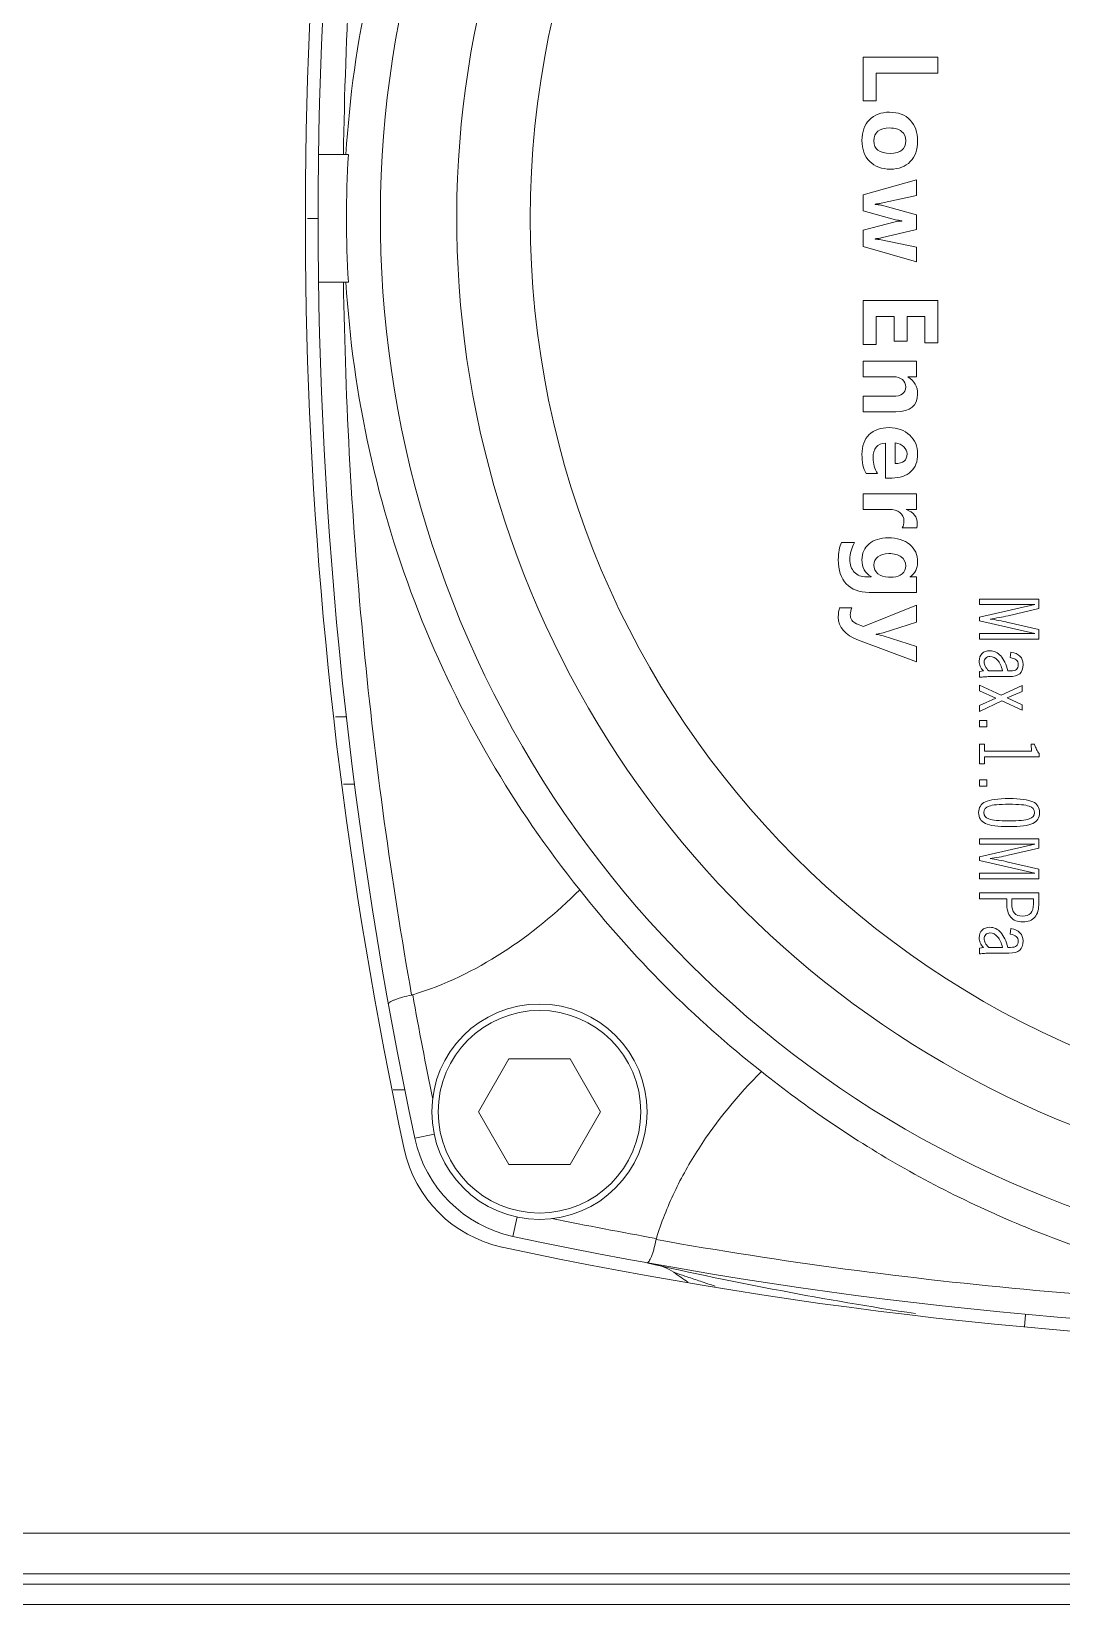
# Model space of a CAD drawing. Header units: millimetres. Extents: x 206 to 1899, y -454 to 296.
# Drawn here: x 1431.131 to 1433.657, y -414.67 to -410.812 of the extents above; entities that cross this region are included whole.
import ezdxf

# ---------------------------------------------------------------- set-up
doc = ezdxf.new("R2010")
doc.units = ezdxf.units.MM
doc.layers.add('细实线', color=7, linetype='Continuous', lineweight=15)

msp = doc.modelspace()

# ---------------------------------------------------------------- linework, layer by layer
at = {"layer": '细实线', "linetype": 'Continuous', "lineweight": 9}
for p, q in [((1433.1709, -410.8753), (1433.1709, -410.9825)), ((1433.3535, -410.8753), (1433.1709, -410.8753)), ((1433.3535, -410.9142), (1433.3535, -410.8753)), ((1433.2027, -410.9825), (1433.2027, -410.9142)), ((1433.2027, -410.9142), (1433.3535, -410.9142)), ((1433.1709, -410.9825), (1433.2027, -410.9825)), ((1431.8347, -411.1142), (1431.908, -411.1142)), ((1433.1709, -411.2127), (1433.3013, -411.1756)), ((1433.3013, -411.2145), (1433.3013, -411.1756)), ((1433.1709, -411.2127), (1433.1709, -411.2522)), ((1433.3013, -411.2145), (1433.2148, -411.2335)), ((1433.2497, -411.2738), (1433.1709, -411.2522)), ((1433.2005, -411.2362), (1433.2005, -411.2353)), ((1433.2153, -411.2384), (1433.3013, -411.2617)), ((1433.3013, -411.2978), (1433.3013, -411.2617)), ((1431.8074, -411.2705), (1431.8336, -411.2705)), ((1433.1709, -411.2992), (1433.2492, -411.2792)), ((1433.1709, -411.2992), (1433.1709, -411.3392)), ((1433.3013, -411.2978), (1433.2146, -411.3186)), ((1433.2653, -411.2762), (1433.2653, -411.2771)), ((1433.3013, -411.3769), (1433.1709, -411.3392)), ((1433.2003, -411.3214), (1433.2003, -411.3204)), ((1433.2146, -411.3234), (1433.3013, -411.3415)), ((1433.3013, -411.3769), (1433.3013, -411.3415)), ((1431.8347, -411.4267), (1431.908, -411.4267)), ((1433.1709, -411.4721), (1433.1709, -411.5802)), ((1433.3535, -411.4721), (1433.1709, -411.4721)), ((1433.3535, -411.5759), (1433.3535, -411.4721)), ((1433.2027, -411.5802), (1433.2027, -411.511)), ((1433.2027, -411.511), (1433.247, -411.511)), ((1433.247, -411.511), (1433.247, -411.5713)), ((1433.2787, -411.5713), (1433.2787, -411.511)), ((1433.2787, -411.511), (1433.3217, -411.511)), ((1433.3217, -411.511), (1433.3217, -411.5759)), ((1433.247, -411.5713), (1433.2787, -411.5713)), ((1433.3217, -411.5759), (1433.3535, -411.5759)), ((1433.1709, -411.5802), (1433.2027, -411.5802)), ((1433.1709, -411.6207), (1433.1709, -411.6588)), ((1433.3013, -411.6207), (1433.1709, -411.6207)), ((1433.3013, -411.6588), (1433.3013, -411.6207)), ((1433.1709, -411.6588), (1433.2453, -411.6588)), ((1433.2802, -411.6588), (1433.3013, -411.6588)), ((1433.1709, -411.7068), (1433.1709, -411.7446)), ((1433.2437, -411.7068), (1433.1709, -411.7068)), ((1433.1709, -411.7446), (1433.2507, -411.7446)), ((1433.2254, -411.8215), (1433.2254, -411.9073)), ((1433.2492, -411.8718), (1433.2492, -411.8213)), ((1433.1778, -411.8961), (1433.2057, -411.8961)), ((1433.2254, -411.9073), (1433.2415, -411.9073)), ((1433.1709, -411.9464), (1433.1709, -411.9844)), ((1433.3013, -411.9464), (1433.1709, -411.9464)), ((1433.3013, -411.9845), (1433.3013, -411.9464)), ((1433.1709, -411.9844), (1433.2336, -411.9844)), ((1433.2765, -411.9844), (1433.3013, -411.9844)), ((1433.2667, -412.0295), (1433.302, -412.0295)), ((1433.1498, -412.0656), (1433.1173, -412.0656)), ((1433.1903, -412.1499), (1433.1792, -412.1499)), ((1433.2445, -412.1503), (1433.233, -412.1503)), ((1433.3013, -412.1499), (1433.2854, -412.1499)), ((1433.3013, -412.1879), (1433.3013, -412.1499)), ((1433.1853, -412.1879), (1433.3013, -412.1879)), ((1433.1433, -412.2258), (1433.1128, -412.2258)), ((1433.1712, -412.2718), (1433.3013, -412.219)), ((1433.3013, -412.2613), (1433.3013, -412.219)), ((1433.4564, -412.2045), (1433.4564, -412.2175)), ((1433.6018, -412.2045), (1433.4564, -412.2045)), ((1433.4564, -412.2486), (1433.5915, -412.2175)), ((1433.4564, -412.2175), (1433.5915, -412.2175)), ((1433.6018, -412.2277), (1433.5262, -412.2451)), ((1433.6018, -412.2277), (1433.6018, -412.2045)), ((1433.1541, -412.2646), (1433.1712, -412.2718)), ((1433.3013, -412.2613), (1433.2196, -412.2867)), ((1433.4564, -412.2486), (1433.4564, -412.2578)), ((1433.5915, -412.2891), (1433.4564, -412.2578)), ((1433.526, -412.2615), (1433.6018, -412.2791)), ((1433.3013, -412.3585), (1433.1592, -412.3047)), ((1433.203, -412.2908), (1433.203, -412.2901)), ((1433.2194, -412.2947), (1433.3013, -412.3208)), ((1433.4564, -412.2891), (1433.4564, -412.3024)), ((1433.5915, -412.2891), (1433.4564, -412.2891)), ((1433.4564, -412.3024), (1433.6018, -412.3024)), ((1433.6018, -412.3024), (1433.6018, -412.2791)), ((1433.3013, -412.3585), (1433.3013, -412.3208)), ((1433.5312, -412.3478), (1433.5333, -412.3343)), ((1433.4564, -412.3821), (1433.4658, -412.3804)), ((1433.4564, -412.3821), (1433.4564, -412.3962)), ((1433.5125, -412.3804), (1433.4787, -412.3804)), ((1433.5324, -412.3804), (1433.5258, -412.3804)), ((1433.4564, -412.4157), (1433.4564, -412.429)), ((1433.4564, -412.4157), (1433.5093, -412.4398)), ((1433.4805, -412.3945), (1433.5281, -412.3945)), ((1433.5093, -412.4398), (1433.5608, -412.4163)), ((1433.5608, -412.4308), (1433.5608, -412.4163)), ((1433.4964, -412.4475), (1433.4564, -412.429)), ((1433.4564, -412.4653), (1433.4964, -412.4475)), ((1433.5111, -412.4539), (1433.4564, -412.4801)), ((1433.5608, -412.4766), (1433.5111, -412.4539)), ((1433.5608, -412.4308), (1433.5241, -412.4464)), ((1433.5241, -412.4464), (1433.5608, -412.4634)), ((1433.5608, -412.4766), (1433.5608, -412.4634)), ((1431.8763, -412.493), (1431.9028, -412.4929)), ((1431.8764, -412.4931), (1431.8963, -412.4929)), ((1431.8963, -412.4929), (1431.9028, -412.4929)), ((1433.4564, -412.4653), (1433.4564, -412.4801)), ((1433.4564, -412.5021), (1433.4564, -412.518)), ((1433.4743, -412.5021), (1433.4564, -412.5021)), ((1433.4743, -412.518), (1433.4743, -412.5021)), ((1433.4564, -412.518), (1433.4743, -412.518)), ((1433.4564, -412.5603), (1433.4564, -412.608)), ((1433.4684, -412.5603), (1433.4564, -412.5603)), ((1433.4684, -412.5776), (1433.4684, -412.5603)), ((1433.5838, -412.5776), (1433.4684, -412.5776)), ((1433.5827, -412.5603), (1433.5838, -412.5776)), ((1433.5909, -412.5603), (1433.5827, -412.5603)), ((1433.4564, -412.608), (1433.4684, -412.608)), ((1433.4684, -412.608), (1433.4684, -412.5915)), ((1433.4684, -412.5915), (1433.6022, -412.5915)), ((1433.6022, -412.5915), (1433.6022, -412.5834)), ((1431.8961, -412.658), (1431.9229, -412.658)), ((1433.4564, -412.6474), (1433.4564, -412.6633)), ((1433.4743, -412.6474), (1433.4564, -412.6474)), ((1433.4743, -412.6633), (1433.4743, -412.6474)), ((1433.4564, -412.6633), (1433.4743, -412.6633)), ((1433.4564, -412.7922), (1433.4564, -412.8052)), ((1433.6018, -412.7922), (1433.4564, -412.7922)), ((1433.4564, -412.8052), (1433.5915, -412.8052)), ((1433.4564, -412.8363), (1433.5915, -412.8052)), ((1433.6018, -412.8154), (1433.6018, -412.7922)), ((1433.4564, -412.8363), (1433.4564, -412.8455)), ((1433.5915, -412.8768), (1433.4564, -412.8455)), ((1433.526, -412.8492), (1433.6018, -412.8668)), ((1433.6018, -412.8154), (1433.5262, -412.8328)), ((1433.4564, -412.8768), (1433.4564, -412.8901)), ((1433.5915, -412.8768), (1433.4564, -412.8768)), ((1433.6018, -412.8901), (1433.6018, -412.8668)), ((1433.4564, -412.8901), (1433.6018, -412.8901)), ((1433.4564, -412.9248), (1433.4564, -412.9397)), ((1433.6018, -412.9248), (1433.4564, -412.9248)), ((1433.6018, -412.9491), (1433.6018, -412.9248)), ((1433.4564, -412.9397), (1433.5229, -412.9397)), ((1433.5229, -412.9397), (1433.5229, -412.9491)), ((1433.5352, -412.9524), (1433.5352, -412.9397)), ((1433.5352, -412.9397), (1433.5883, -412.9397)), ((1433.5883, -412.9397), (1433.5883, -412.9524)), ((1433.5312, -413.0261), (1433.5333, -413.0126)), ((1433.4564, -413.0604), (1433.4658, -413.0587)), ((1433.4564, -413.0604), (1433.4564, -413.0746)), ((1433.5125, -413.0587), (1433.4787, -413.0587)), ((1433.4805, -413.0728), (1433.5281, -413.0728)), ((1433.5324, -413.0587), (1433.5258, -413.0587)), ((1432.3018, -413.332), (1432.227, -413.4617)), ((1432.3018, -413.332), (1432.4516, -413.332)), ((1432.5265, -413.4617), (1432.4516, -413.332)), ((1432.0465, -413.408), (1432.0182, -413.408)), ((1432.227, -413.4617), (1432.3018, -413.5914)), ((1432.4516, -413.5914), (1432.5265, -413.4617)), ((1432.0711, -413.5268), (1432.1191, -413.5166)), ((1432.4516, -413.5914), (1432.3018, -413.5914)), ((1432.3117, -413.7674), (1432.3218, -413.7197)), ((1433.5689, -413.9587), (1433.5661, -413.9893)), ((1443.618, -414.4955), (1429.1867, -414.4955)), ((1429.1117, -414.6205), (1443.693, -414.6205)), ((1429.1367, -414.5955), (1443.668, -414.5955)), ((1400.2555, -414.6705), (1475.4055, -414.6705))]:
    msp.add_line(p, q, dxfattribs=at)
for centre, radius in [((1434.568, -411.2705), 2.2138), ((1432.3767, -413.4617), 0.2641), ((1432.3767, -413.4617), 0.2484)]:
    msp.add_circle(centre, radius, dxfattribs=at)
for centre, radius, start, end in [((1442.6726, -411.2705), 10.839, 167.985, 192.015), ((1434.568, -411.2705), 2.5816, 132.7355, 47.2645), ((1434.568, -411.2705), 2.3942, 132.7355, 47.2645), ((1442.6726, -411.2705), 10.8702, 170.90255, 192.125), ((1434.568, -411.2705), 2.6646, 176.6383, 183.3617), ((1433.2018, -411.2882), 0.0516, 74.8417, 76.567), ((1433.2643, -411.2178), 0.0579, 255.32, 256.0139), ((1433.3893, -411.6022), 0.6576, 278.099, 280.0633), ((1433.4017, -412.7915), 0.5444, 76.8036, 79.2576), ((1433.4256, -411.8124), 0.4442, 280.1895, 283.0913), ((1433.3893, -412.1899), 0.6576, 278.099, 280.0633), ((1433.4017, -413.3792), 0.5444, 76.8036, 79.2576), ((1433.4256, -412.4001), 0.4442, 280.1895, 283.0913), ((1434.568, -411.2705), 2.6629, 218.2048, 231.7952), ((1432.0585, -413.1514), 0.0247, 280.7422, 287.0259), ((1442.6726, -411.2705), 10.7765, 190.17966, 191.56523), ((1432.3767, -413.4617), 0.3125, 192.015, 257.985), ((1432.3504, -413.4881), 0.3125, 192.125, 257.875), ((1434.568, -403.1659), 10.7765, 258.43385, 259.82034), ((1434.568, -403.1659), 10.839, 257.985, 282.015), ((1432.687, -413.7799), 0.0247, 162.9753, 169.2591), ((1434.568, -403.1659), 10.8702, 257.875, 282.125), ((1434.6805, -404.8502), 9.2109, 257.20193, 261.37319), ((1432.6343, -413.958), 0.125, 55.0175, 79.8417), ((1434.568, -411.1946), 3.2478, 235.0175, 235.7687)]:
    msp.add_arc(centre, radius, start, end, dxfattribs=at)
for points, knots in [([(1431.8959, -411.1142), (1431.9002, -410.8157), (1431.933, -410.2298), (1432.0129, -409.6484), (1432.0631, -409.3652)], [0, 0, 0, 0, 0.509283, 1, 1, 1, 1]), ([(1432.4755, -409.6235), (1432.3946, -409.7242), (1432.2445, -409.9424), (1432.0689, -410.305), (1431.9486, -410.6999), (1431.9103, -410.9752), (1431.902, -411.114)], [0, 0, 0, 0, 0.239033, 0.488038, 0.742639, 1, 1, 1, 1]), ([(1432.0631, -413.1757), (1432.0129, -412.8925), (1431.933, -412.3112), (1431.9003, -411.7252), (1431.8959, -411.4267)], [0, 0, 0, 0, 0.490727, 1, 1, 1, 1]), ([(1432.4755, -412.9174), (1432.3946, -412.8167), (1432.2445, -412.5985), (1432.0689, -412.2359), (1431.9486, -411.841), (1431.9103, -411.5657), (1431.902, -411.4269)], [0, 0, 0, 0, 0.239048, 0.488049, 0.742647, 1, 1, 1, 1]), ([(1433.28, -411.659), (1433.2801, -411.659), (1433.2801, -411.659), (1433.2803, -411.6591), (1433.2964, -411.6687), (1433.3044, -411.6828), (1433.3044, -411.7013)], [0, 0, 0, 0, 0.003502, 0.003855, 0.01111, 1, 1, 1, 1]), ([(1433.2761, -411.9847), (1433.2762, -411.9847), (1433.2764, -411.9848), (1433.2766, -411.9849), (1433.2945, -411.9911), (1433.3035, -412.0026), (1433.3035, -412.0192)], [0, 0, 0, 0, 0.008058, 0.008427, 0.013134, 1, 1, 1, 1]), ([(1433.1906, -412.1496), (1433.1905, -412.1496), (1433.1904, -412.1495), (1433.1902, -412.1494), (1433.1752, -412.1402), (1433.1678, -412.1264), (1433.1678, -412.1083)], [0, 0, 0, 0, 0.004921, 0.005645, 0.011965, 1, 1, 1, 1]), ([(1433.3044, -412.1133), (1433.3044, -412.1293), (1433.2982, -412.1414), (1433.2855, -412.1495), (1433.2853, -412.1496), (1433.2852, -412.1496), (1433.2851, -412.1497)], [0, 0, 0, 0, 0.984278, 0.994122, 0.994762, 1, 1, 1, 1]), ([(1432.0658, -413.175), (1432.1434, -413.1513), (1432.2918, -413.0792), (1432.4178, -412.9747), (1432.4755, -412.9174)], [0, 0, 0, 0, 0.499717, 1, 1, 1, 1]), ([(1432.0631, -413.1757), (1432.0555, -413.1771), (1432.0445, -413.1796), (1432.0308, -413.1837), (1432.0223, -413.1867), (1432.0154, -413.1897), (1432.0104, -413.1926), (1432.0072, -413.1952), (1432.0063, -413.1974), (1432.0064, -413.1983)], [0, 0, 0, 0, 0.371411, 0.537743, 0.683356, 0.803833, 0.896081, 0.959565, 1, 1, 1, 1]), ([(1432.9211, -413.363), (1432.8638, -413.4207), (1432.7852, -413.5156), (1432.7052, -413.6577), (1432.6753, -413.7338), (1432.6634, -413.7727)], [0, 0, 0, 0, 0.499734, 0.749889, 1, 1, 1, 1]), ([(1432.9211, -413.363), (1433.0314, -413.4516), (1433.2721, -413.6146), (1433.674, -413.7986), (1434.112, -413.9147), (1434.568, -413.9543), (1435.024, -413.9147), (1435.4619, -413.7986), (1435.8639, -413.6146), (1436.1046, -413.4516), (1436.2149, -413.363)], [0, 0, 0, 0, 0.119453, 0.244093, 0.371466, 0.499989, 0.628515, 0.755891, 0.880538, 1, 1, 1, 1]), ([(1432.6402, -413.832), (1432.641, -413.8322), (1432.6433, -413.8312), (1432.6458, -413.828), (1432.6488, -413.823), (1432.6517, -413.8161), (1432.6548, -413.8076), (1432.6588, -413.7939), (1432.6613, -413.7829), (1432.6628, -413.7753)], [0, 0, 0, 0, 0.040433, 0.103914, 0.196159, 0.316638, 0.462256, 0.628595, 1, 1, 1, 1]), ([(1436.4732, -413.7753), (1436.1649, -413.83), (1435.5315, -413.9149), (1434.568, -413.9583), (1433.6045, -413.9149), (1432.9711, -413.83), (1432.6628, -413.7753)], [0, 0, 0, 0, 0.245354, 0.500004, 0.754655, 1, 1, 1, 1]), ([(1432.706, -413.8555), (1432.7091, -413.8566), (1432.7202, -413.8605), (1432.742, -413.8677), (1432.7727, -413.8781), (1432.7956, -413.8856), (1432.8077, -413.8895)], [0, 0, 0, 0, 0.09324, 0.327423, 0.642717, 1, 1, 1, 1])]:
    msp.add_open_spline(points, degree=3, knots=knots, dxfattribs=at)
for points in [[(1433.1678, -411.0793), (1433.1678, -411.0581), (1433.1738, -411.0413), (1433.186, -411.0288)], [(1433.186, -411.0288), (1433.1981, -411.0163), (1433.2146, -411.0101), (1433.2355, -411.0101)], [(1433.2355, -411.0101), (1433.257, -411.0101), (1433.2738, -411.0166), (1433.2861, -411.0294)], [(1433.2861, -411.0294), (1433.2983, -411.0423), (1433.3044, -411.0595), (1433.3044, -411.0812)], [(1433.236, -411.0487), (1433.21, -411.0487), (1433.1969, -411.0593), (1433.1969, -411.0805)], [(1433.265, -411.057), (1433.2581, -411.0514), (1433.2485, -411.0487), (1433.236, -411.0487)], [(1433.2752, -411.0802), (1433.2752, -411.0703), (1433.2718, -411.0625), (1433.265, -411.057)], [(1433.1867, -411.1307), (1433.1741, -411.118), (1433.1678, -411.1009), (1433.1678, -411.0793)], [(1433.1969, -411.0805), (1433.1969, -411.1008), (1433.2103, -411.111), (1433.2371, -411.111)], [(1433.2371, -411.111), (1433.2625, -411.111), (1433.2752, -411.1008), (1433.2752, -411.0802)], [(1433.3044, -411.0812), (1433.3044, -411.1022), (1433.2984, -411.1188), (1433.2864, -411.1312)], [(1433.2378, -411.1497), (1433.2164, -411.1497), (1433.1994, -411.1434), (1433.1867, -411.1307)], [(1433.2864, -411.1312), (1433.2743, -411.1435), (1433.2581, -411.1497), (1433.2378, -411.1497)], [(1433.2104, -411.2343), (1433.2076, -411.2347), (1433.2043, -411.235), (1433.2005, -411.2353)], [(1433.2005, -411.2362), (1433.2056, -411.2365), (1433.21, -411.2371), (1433.2138, -411.238)], [(1433.2148, -411.2335), (1433.2135, -411.2338), (1433.212, -411.234), (1433.2104, -411.2343)], [(1433.2492, -411.2792), (1433.2544, -411.2779), (1433.2598, -411.2771), (1433.2653, -411.2771)], [(1433.2653, -411.2762), (1433.2594, -411.2757), (1433.2545, -411.275), (1433.2503, -411.2739)], [(1433.2115, -411.3192), (1433.2088, -411.3196), (1433.2051, -411.32), (1433.2003, -411.3204)], [(1433.2003, -411.3214), (1433.2044, -411.3216), (1433.2092, -411.3223), (1433.2146, -411.3234)], [(1433.2146, -411.3186), (1433.2139, -411.3188), (1433.2128, -411.319), (1433.2115, -411.3192)], [(1433.2437, -411.7068), (1433.2647, -411.7068), (1433.2752, -411.6992), (1433.2752, -411.684)], [(1433.2668, -411.666), (1433.2612, -411.6612), (1433.254, -411.6588), (1433.2453, -411.6588)], [(1433.2752, -411.684), (1433.2752, -411.6768), (1433.2724, -411.6708), (1433.2668, -411.666)], [(1433.3044, -411.7013), (1433.3044, -411.7301), (1433.2865, -411.7446), (1433.2507, -411.7446)], [(1433.1678, -411.8494), (1433.1678, -411.8287), (1433.1736, -411.8125), (1433.1853, -411.801)], [(1433.1853, -411.801), (1433.197, -411.7895), (1433.2133, -411.7837), (1433.2342, -411.7837)], [(1433.2342, -411.7837), (1433.255, -411.7837), (1433.2719, -411.7899), (1433.2849, -411.8021)], [(1433.2849, -411.8021), (1433.298, -411.8144), (1433.3044, -411.8298), (1433.3044, -411.8483)], [(1433.2254, -411.8215), (1433.2052, -411.8228), (1433.1951, -411.835), (1433.1951, -411.858)], [(1433.2704, -411.8308), (1433.2651, -411.8257), (1433.258, -411.8226), (1433.2492, -411.8213)], [(1433.2784, -411.8481), (1433.2784, -411.8416), (1433.2757, -411.8358), (1433.2704, -411.8308)], [(1433.1778, -411.8961), (1433.1711, -411.8842), (1433.1678, -411.8686), (1433.1678, -411.8494)], [(1433.1951, -411.858), (1433.1951, -411.8724), (1433.1986, -411.8851), (1433.2057, -411.8961)], [(1433.2492, -411.8718), (1433.2687, -411.8718), (1433.2784, -411.8639), (1433.2784, -411.8481)], [(1433.3044, -411.8483), (1433.3044, -411.8668), (1433.2989, -411.8813), (1433.2877, -411.8916)], [(1433.2877, -411.8916), (1433.2765, -411.902), (1433.2611, -411.9073), (1433.2415, -411.9073)], [(1433.2608, -411.992), (1433.2542, -411.987), (1433.2452, -411.9844), (1433.2336, -411.9844)], [(1433.2707, -412.0126), (1433.2707, -412.0039), (1433.2674, -411.9971), (1433.2608, -411.992)], [(1433.2667, -412.0295), (1433.2694, -412.0248), (1433.2707, -412.0192), (1433.2707, -412.0126)], [(1433.3035, -412.0192), (1433.3035, -412.0237), (1433.303, -412.0271), (1433.302, -412.0295)], [(1433.1097, -412.1076), (1433.1097, -412.09), (1433.1123, -412.076), (1433.1173, -412.0656)], [(1433.1498, -412.0656), (1433.142, -412.0791), (1433.1381, -412.0928), (1433.1381, -412.1065)], [(1433.1678, -412.1083), (1433.1678, -412.0919), (1433.1736, -412.0787), (1433.1853, -412.0689)], [(1433.1853, -412.0689), (1433.197, -412.059), (1433.2127, -412.0541), (1433.2323, -412.0541)], [(1433.2323, -412.0541), (1433.2542, -412.0541), (1433.2717, -412.0596), (1433.2849, -412.0704)], [(1433.2849, -412.0704), (1433.2979, -412.0813), (1433.3044, -412.0956), (1433.3044, -412.1133)], [(1433.1294, -412.1672), (1433.1163, -412.1534), (1433.1097, -412.1335), (1433.1097, -412.1076)], [(1433.1381, -412.1065), (1433.1381, -412.1201), (1433.1417, -412.1308), (1433.149, -412.1384)], [(1433.2068, -412.1004), (1433.2003, -412.1056), (1433.1969, -412.1124), (1433.1969, -412.121)], [(1433.2338, -412.0926), (1433.2223, -412.0926), (1433.2134, -412.0952), (1433.2068, -412.1004)], [(1433.2643, -412.1007), (1433.257, -412.0953), (1433.2469, -412.0926), (1433.2338, -412.0926)], [(1433.2752, -412.1227), (1433.2752, -412.1134), (1433.2716, -412.1061), (1433.2643, -412.1007)], [(1433.149, -412.1384), (1433.1562, -412.1461), (1433.1663, -412.1499), (1433.1792, -412.1499)], [(1433.1969, -412.121), (1433.1969, -412.1297), (1433.2003, -412.1367), (1433.207, -412.1421)], [(1433.207, -412.1421), (1433.2137, -412.1476), (1433.2223, -412.1503), (1433.233, -412.1503)], [(1433.2445, -412.1503), (1433.2531, -412.1503), (1433.2604, -412.1477), (1433.2664, -412.1424)], [(1433.2664, -412.1424), (1433.2723, -412.1372), (1433.2752, -412.1306), (1433.2752, -412.1227)], [(1433.1853, -412.1879), (1433.1611, -412.1879), (1433.1425, -412.181), (1433.1294, -412.1672)], [(1433.1097, -412.2486), (1433.1097, -412.2388), (1433.1108, -412.2312), (1433.1128, -412.2258)], [(1433.1433, -412.2258), (1433.1404, -412.2309), (1433.139, -412.2365), (1433.139, -412.2426)], [(1433.1592, -412.3047), (1433.1263, -412.2923), (1433.1097, -412.2736), (1433.1097, -412.2486)], [(1433.139, -412.2426), (1433.139, -412.253), (1433.144, -412.2603), (1433.1541, -412.2646)], [(1433.4819, -412.2532), (1433.4888, -412.2541), (1433.4958, -412.2552), (1433.5032, -412.2566)], [(1433.2196, -412.2867), (1433.2146, -412.2883), (1433.2091, -412.2894), (1433.203, -412.2901)], [(1433.203, -412.2908), (1433.2071, -412.2914), (1433.2126, -412.2927), (1433.2194, -412.2947)], [(1433.4554, -412.3565), (1433.4554, -412.3486), (1433.4577, -412.3424), (1433.4624, -412.3379)], [(1433.4624, -412.3379), (1433.4671, -412.3333), (1433.4736, -412.3311), (1433.4817, -412.3311)], [(1433.4714, -412.3489), (1433.4688, -412.3515), (1433.4674, -412.3548), (1433.4674, -412.3589)], [(1433.4815, -412.345), (1433.4774, -412.345), (1433.4741, -412.3463), (1433.4714, -412.3489)], [(1433.5006, -412.3543), (1433.4952, -412.3481), (1433.4888, -412.345), (1433.4815, -412.345)], [(1433.4817, -412.3311), (1433.4919, -412.3311), (1433.5008, -412.3353), (1433.5083, -412.3437)], [(1433.5083, -412.3437), (1433.5159, -412.3522), (1433.5217, -412.3644), (1433.5258, -412.3804)], [(1433.5463, -412.3536), (1433.5433, -412.351), (1433.5383, -412.3491), (1433.5312, -412.3478)], [(1433.5333, -412.3343), (1433.543, -412.3359), (1433.5503, -412.3393), (1433.5554, -412.3444)], [(1433.5554, -412.3444), (1433.5605, -412.3496), (1433.563, -412.3562), (1433.563, -412.3645)], [(1433.458, -412.3692), (1433.4562, -412.3651), (1433.4554, -412.3609), (1433.4554, -412.3565)], [(1433.4658, -412.3804), (1433.4624, -412.377), (1433.4598, -412.3732), (1433.458, -412.3692)], [(1433.4674, -412.3589), (1433.4674, -412.362), (1433.4684, -412.3655), (1433.4703, -412.3692)], [(1433.4703, -412.3692), (1433.4723, -412.3729), (1433.475, -412.3767), (1433.4787, -412.3804)], [(1433.5125, -412.3804), (1433.51, -412.3692), (1433.506, -412.3605), (1433.5006, -412.3543)], [(1433.5548, -412.3874), (1433.5494, -412.3921), (1433.5405, -412.3945), (1433.5281, -412.3945)], [(1433.5324, -412.3804), (1433.539, -412.3804), (1433.5437, -412.3792), (1433.5466, -412.3767)], [(1433.5509, -412.3647), (1433.5509, -412.36), (1433.5494, -412.3562), (1433.5463, -412.3536)], [(1433.5466, -412.3767), (1433.5495, -412.3743), (1433.5509, -412.3703), (1433.5509, -412.3647)], [(1433.563, -412.3645), (1433.563, -412.375), (1433.5603, -412.3826), (1433.5548, -412.3874)], [(1433.4682, -412.3949), (1433.4642, -412.3952), (1433.4603, -412.3956), (1433.4564, -412.3962)], [(1433.4805, -412.3945), (1433.4763, -412.3945), (1433.4722, -412.3946), (1433.4682, -412.3949)], [(1433.5909, -412.5603), (1433.5925, -412.5651), (1433.5942, -412.5694), (1433.5961, -412.5731)], [(1433.5961, -412.5731), (1433.5979, -412.577), (1433.6, -412.5804), (1433.6022, -412.5834)], [(1433.4706, -412.7014), (1433.4818, -412.6962), (1433.5011, -412.6936), (1433.5286, -412.6936)], [(1433.5286, -412.6936), (1433.5562, -412.6936), (1433.5756, -412.6962), (1433.5867, -412.7014)], [(1433.454, -412.7279), (1433.454, -412.7155), (1433.4595, -412.7066), (1433.4706, -412.7014)], [(1433.4706, -412.7546), (1433.4595, -412.7494), (1433.454, -412.7404), (1433.454, -412.7279)], [(1433.4794, -412.7121), (1433.4708, -412.7151), (1433.4664, -412.7204), (1433.4664, -412.7279)], [(1433.4664, -412.7279), (1433.4664, -412.7355), (1433.4707, -412.7407), (1433.4792, -412.7436)], [(1433.5286, -412.7076), (1433.5044, -412.7076), (1433.488, -412.7091), (1433.4794, -412.7121)], [(1433.5778, -412.7121), (1433.5692, -412.7091), (1433.5528, -412.7076), (1433.5286, -412.7076)], [(1433.5907, -412.7279), (1433.5907, -412.7204), (1433.5864, -412.7151), (1433.5778, -412.7121)], [(1433.5779, -412.7436), (1433.5865, -412.7407), (1433.5907, -412.7355), (1433.5907, -412.7279)], [(1433.5867, -412.7014), (1433.5978, -412.7067), (1433.6034, -412.7156), (1433.6034, -412.7279)], [(1433.6034, -412.7279), (1433.6034, -412.7404), (1433.5978, -412.7494), (1433.5867, -412.7546)], [(1433.5286, -412.7625), (1433.501, -412.7625), (1433.4817, -412.7599), (1433.4706, -412.7546)], [(1433.4792, -412.7436), (1433.4878, -412.7466), (1433.5042, -412.7481), (1433.5286, -412.7481)], [(1433.5286, -412.7481), (1433.5529, -412.7481), (1433.5694, -412.7466), (1433.5779, -412.7436)], [(1433.5867, -412.7546), (1433.5756, -412.7599), (1433.5562, -412.7625), (1433.5286, -412.7625)], [(1433.4819, -412.8409), (1433.4888, -412.8418), (1433.4958, -412.8429), (1433.5032, -412.8443)], [(1433.5327, -412.9844), (1433.5262, -412.9766), (1433.5229, -412.9649), (1433.5229, -412.9491)], [(1433.5352, -412.9524), (1433.5352, -412.9621), (1433.5374, -412.9695), (1433.5419, -412.9745)], [(1433.5817, -412.9746), (1433.5861, -412.9696), (1433.5883, -412.9622), (1433.5883, -412.9524)], [(1433.6018, -412.9491), (1433.6018, -412.9649), (1433.5985, -412.9766), (1433.592, -412.9844)], [(1433.5623, -412.996), (1433.5491, -412.996), (1433.5392, -412.9922), (1433.5327, -412.9844)], [(1433.5419, -412.9745), (1433.5463, -412.9795), (1433.5528, -412.982), (1433.5616, -412.982)], [(1433.5616, -412.982), (1433.5705, -412.982), (1433.5773, -412.9795), (1433.5817, -412.9746)], [(1433.592, -412.9844), (1433.5854, -412.9922), (1433.5755, -412.996), (1433.5623, -412.996)], [(1433.4554, -413.0348), (1433.4554, -413.0269), (1433.4577, -413.0207), (1433.4624, -413.0162)], [(1433.458, -413.0475), (1433.4562, -413.0434), (1433.4554, -413.0392), (1433.4554, -413.0348)], [(1433.4624, -413.0162), (1433.4671, -413.0117), (1433.4736, -413.0094), (1433.4817, -413.0094)], [(1433.4714, -413.0272), (1433.4688, -413.0299), (1433.4674, -413.0331), (1433.4674, -413.0372)], [(1433.4674, -413.0372), (1433.4674, -413.0404), (1433.4684, -413.0438), (1433.4703, -413.0475)], [(1433.4815, -413.0233), (1433.4774, -413.0233), (1433.4741, -413.0246), (1433.4714, -413.0272)], [(1433.5006, -413.0326), (1433.4952, -413.0264), (1433.4888, -413.0233), (1433.4815, -413.0233)], [(1433.4817, -413.0094), (1433.4919, -413.0094), (1433.5008, -413.0136), (1433.5083, -413.0221)], [(1433.5125, -413.0587), (1433.51, -413.0475), (1433.506, -413.0388), (1433.5006, -413.0326)], [(1433.5083, -413.0221), (1433.5159, -413.0305), (1433.5217, -413.0427), (1433.5258, -413.0587)], [(1433.5463, -413.0319), (1433.5433, -413.0293), (1433.5383, -413.0274), (1433.5312, -413.0261)], [(1433.5333, -413.0126), (1433.543, -413.0142), (1433.5503, -413.0176), (1433.5554, -413.0227)], [(1433.5509, -413.0431), (1433.5509, -413.0383), (1433.5494, -413.0346), (1433.5463, -413.0319)], [(1433.5466, -413.055), (1433.5495, -413.0526), (1433.5509, -413.0486), (1433.5509, -413.0431)], [(1433.563, -413.0428), (1433.563, -413.0533), (1433.5603, -413.0609), (1433.5548, -413.0657)], [(1433.5554, -413.0227), (1433.5605, -413.0279), (1433.563, -413.0346), (1433.563, -413.0428)], [(1433.4682, -413.0732), (1433.4642, -413.0735), (1433.4603, -413.0739), (1433.4564, -413.0746)], [(1433.4658, -413.0587), (1433.4624, -413.0553), (1433.4598, -413.0516), (1433.458, -413.0475)], [(1433.4805, -413.0728), (1433.4763, -413.0728), (1433.4722, -413.0729), (1433.4682, -413.0732)], [(1433.4703, -413.0475), (1433.4723, -413.0513), (1433.475, -413.055), (1433.4787, -413.0587)], [(1433.5548, -413.0657), (1433.5494, -413.0704), (1433.5405, -413.0728), (1433.5281, -413.0728)], [(1433.5324, -413.0587), (1433.539, -413.0587), (1433.5437, -413.0575), (1433.5466, -413.055)]]:
    msp.add_open_spline(points, degree=3, dxfattribs=at)

doc.saveas('drawing.dxf')
